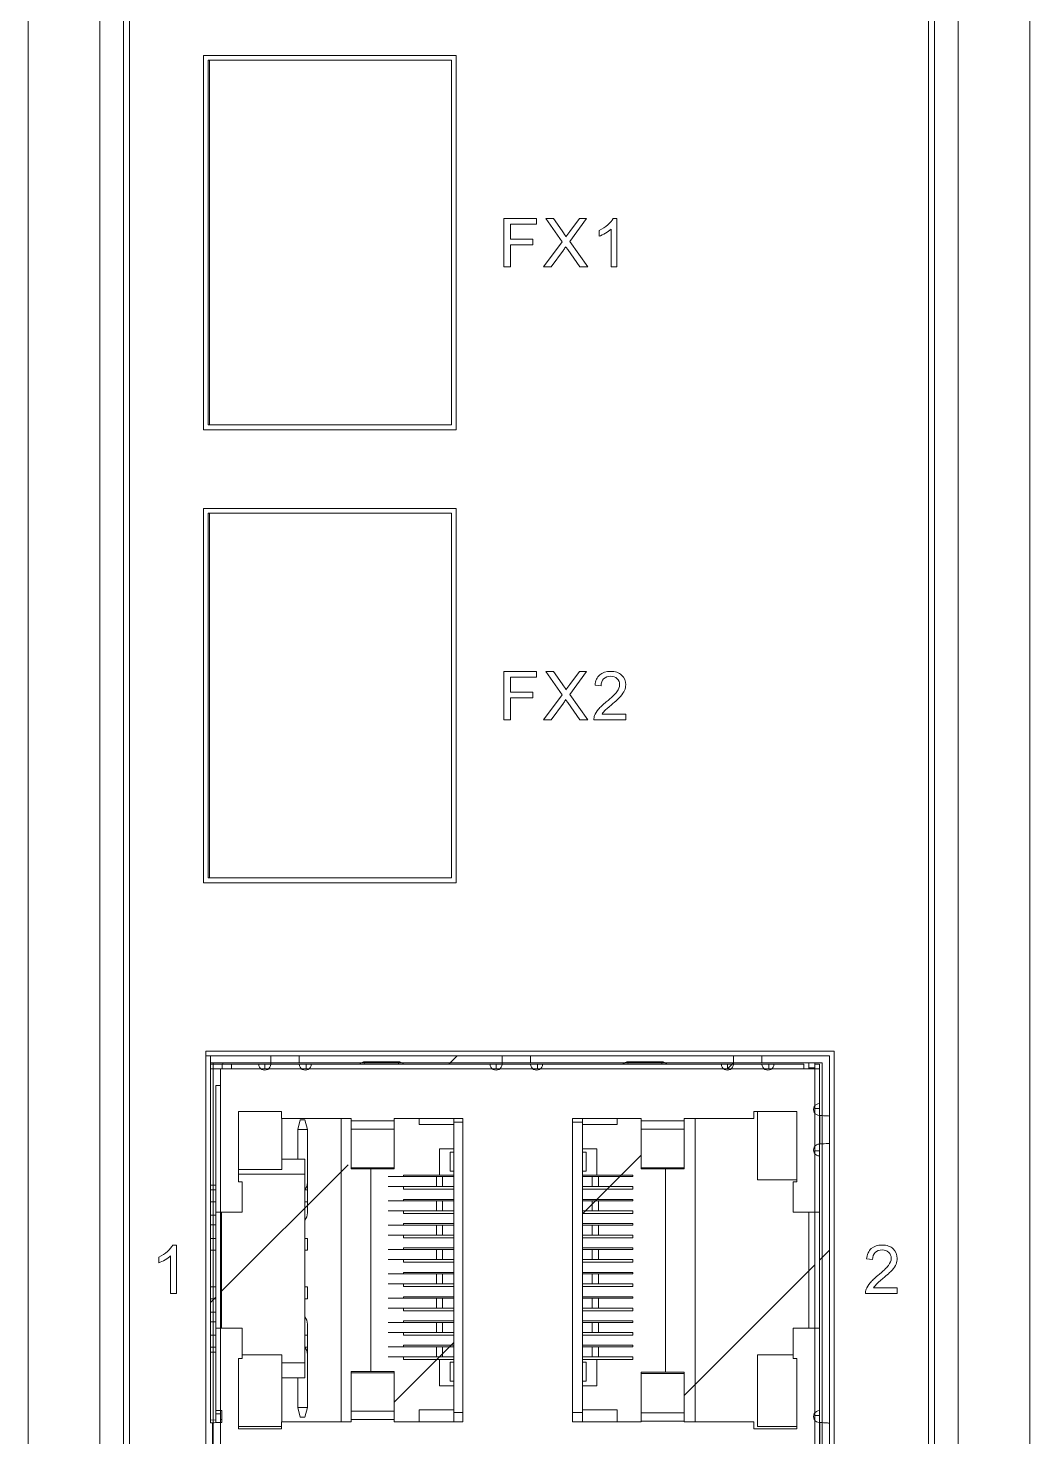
# Model space of a CAD drawing. Header units: millimetres. Extents: x 33157 to 59611, y -29750 to 1750.
# Drawn here: x 53670.1 to 53712.1, y -4469.2 to -4410.1 of the extents above; entities that cross this region are included whole.
import ezdxf

# ---------------------------------------------------------------- set-up
doc = ezdxf.new("R2010")
doc.units = ezdxf.units.MM
doc.layers.get('0').update_dxf_attribs({"lineweight": 18})

msp = doc.modelspace()

# ---------------------------------------------------------------- linework, layer by layer
at = {"linetype": 'Continuous'}
for p, q in [((53670.114, -4361.623), (53670.114, -4496.623)), ((53673.114, -4361.623), (53673.114, -4496.623)), ((53709.114, -4496.623), (53709.114, -4361.623)), ((53712.114, -4496.623), (53712.114, -4361.623)), ((53674.114, -4366.873), (53674.114, -4491.373)), ((53674.364, -4366.873), (53674.364, -4491.373)), ((53707.864, -4491.373), (53707.864, -4366.873)), ((53708.114, -4491.373), (53708.114, -4366.873)), ((53677.464, -4426.973), (53677.464, -4411.273)), ((53677.464, -4411.273), (53688.064, -4411.273)), ((53677.664, -4411.473), (53677.664, -4426.773)), ((53687.864, -4411.473), (53677.664, -4411.473)), ((53677.714, -4411.473), (53677.714, -4426.773)), ((53687.864, -4426.773), (53687.864, -4411.473)), ((53688.064, -4411.273), (53688.064, -4426.973)), ((53688.064, -4426.973), (53677.464, -4426.973)), ((53677.664, -4426.773), (53687.864, -4426.773)), ((53677.464, -4445.973), (53677.464, -4430.273)), ((53677.464, -4430.273), (53688.064, -4430.273)), ((53677.664, -4430.473), (53677.664, -4445.773)), ((53687.864, -4430.473), (53677.664, -4430.473)), ((53677.714, -4430.473), (53677.714, -4445.773)), ((53687.864, -4445.773), (53687.864, -4430.473)), ((53688.064, -4430.273), (53688.064, -4445.973)), ((53688.064, -4445.973), (53677.464, -4445.973)), ((53677.664, -4445.773), (53687.864, -4445.773)), ((53677.564, -4453.036), (53703.914, -4453.036)), ((53677.564, -4485.34), (53677.564, -4453.036)), ((53703.914, -4453.036), (53703.914, -4485.34)), ((53677.564, -4453.236), (53703.714, -4453.236)), ((53677.564, -4485.14), (53677.564, -4453.236)), ((53703.714, -4453.236), (53677.764, -4453.236)), ((53677.764, -4468.627), (53677.764, -4453.236)), ((53677.764, -4453.536), (53680.284, -4453.536)), ((53702.643, -4453.586), (53677.764, -4453.586)), ((53677.864, -4453.536), (53703.414, -4453.536)), ((53677.864, -4484.84), (53677.864, -4453.536)), ((53678.255, -4453.786), (53678.255, -4453.586)), ((53678.274, -4453.536), (53678.274, -4453.586)), ((53678.635, -4453.586), (53678.635, -4453.786)), ((53680.037, -4453.786), (53680.037, -4453.586)), ((53680.284, -4453.27), (53680.284, -4453.586)), ((53681.484, -4453.536), (53680.284, -4453.536)), ((53681.484, -4453.536), (53681.484, -4453.27)), ((53681.484, -4453.536), (53684.074, -4453.536)), ((53681.769, -4453.586), (53681.769, -4453.786)), ((53684.234, -4453.486), (53685.634, -4453.486)), ((53685.794, -4453.536), (53689.984, -4453.536)), ((53687.754, -4453.586), (53688.104, -4453.236)), ((53689.737, -4453.786), (53689.737, -4453.586)), ((53689.984, -4453.27), (53689.984, -4453.586)), ((53691.184, -4453.536), (53689.984, -4453.536)), ((53691.184, -4453.536), (53691.184, -4453.27)), ((53691.184, -4453.536), (53695.112, -4453.536)), ((53691.469, -4453.586), (53691.469, -4453.786)), ((53695.273, -4453.486), (53696.673, -4453.486)), ((53696.833, -4453.536), (53699.684, -4453.536)), ((53699.433, -4453.786), (53699.684, -4453.536)), ((53699.437, -4453.786), (53699.437, -4453.586)), ((53699.684, -4453.27), (53699.684, -4453.586)), ((53700.884, -4453.536), (53699.684, -4453.536)), ((53700.884, -4453.536), (53700.884, -4453.27)), ((53700.884, -4453.536), (53703.093, -4453.536)), ((53701.169, -4453.586), (53701.169, -4453.786)), ((53702.643, -4453.786), (53702.643, -4453.586)), ((53702.843, -4453.786), (53702.843, -4453.536)), ((53703.093, -4453.586), (53703.093, -4453.536)), ((53703.093, -4453.586), (53703.293, -4453.586)), ((53703.093, -4455.623), (53703.093, -4453.586)), ((53703.293, -4476.208), (53703.293, -4453.586)), ((53703.414, -4453.536), (53703.414, -4484.84)), ((53703.714, -4453.236), (53703.714, -4485.14)), ((53703.714, -4485.14), (53703.714, -4453.236)), ((53679.882, -4453.786), (53677.764, -4453.786)), ((53678.184, -4476.208), (53678.184, -4453.786)), ((53680.185, -4453.786), (53679.882, -4453.786)), ((53681.584, -4453.786), (53680.185, -4453.786)), ((53681.886, -4453.786), (53681.584, -4453.786)), ((53689.582, -4453.786), (53681.886, -4453.786)), ((53689.885, -4453.786), (53689.582, -4453.786)), ((53691.284, -4453.786), (53689.885, -4453.786)), ((53691.586, -4453.786), (53691.284, -4453.786)), ((53699.282, -4453.786), (53691.586, -4453.786)), ((53699.585, -4453.786), (53699.282, -4453.786)), ((53700.984, -4453.786), (53699.585, -4453.786)), ((53701.286, -4453.786), (53700.984, -4453.786)), ((53703.293, -4453.786), (53701.286, -4453.786)), ((53703.093, -4453.736), (53702.843, -4453.736)), ((53678.184, -4454.487), (53677.984, -4454.487)), ((53677.984, -4454.487), (53677.984, -4468.623)), ((53703.093, -4455.448), (53703.293, -4455.448)), ((53678.935, -4455.573), (53680.731, -4455.573)), ((53678.935, -4458.525), (53678.935, -4455.573)), ((53680.731, -4455.573), (53680.731, -4455.868)), ((53680.731, -4455.868), (53683.661, -4455.868)), ((53680.756, -4455.868), (53680.756, -4458.007)), ((53681.52, -4455.923), (53681.42, -4456.323)), ((53681.72, -4455.923), (53681.52, -4455.923)), ((53681.82, -4456.323), (53681.72, -4455.923)), ((53683.238, -4468.588), (53683.238, -4455.868)), ((53683.661, -4455.868), (53683.661, -4457.982)), ((53683.661, -4455.968), (53685.462, -4455.968)), ((53685.462, -4455.868), (53688.337, -4455.868)), ((53685.462, -4457.982), (53685.462, -4455.868)), ((53686.506, -4455.868), (53686.506, -4456.123)), ((53687.957, -4455.868), (53687.957, -4468.588)), ((53688.337, -4456.023), (53687.957, -4456.023)), ((53688.337, -4455.868), (53688.337, -4468.588)), ((53692.94, -4455.868), (53695.815, -4455.868)), ((53692.94, -4468.588), (53692.94, -4455.868)), ((53693.361, -4456.023), (53692.94, -4456.023)), ((53693.361, -4468.588), (53693.361, -4455.868)), ((53694.812, -4456.123), (53694.812, -4455.868)), ((53695.815, -4455.868), (53695.815, -4457.982)), ((53695.815, -4455.968), (53697.617, -4455.968)), ((53697.617, -4455.868), (53700.546, -4455.868)), ((53697.617, -4457.982), (53697.617, -4455.868)), ((53698.079, -4455.868), (53698.079, -4468.588)), ((53700.546, -4455.573), (53702.343, -4455.573)), ((53700.546, -4455.868), (53700.546, -4455.573)), ((53700.693, -4458.437), (53700.693, -4455.573)), ((53702.343, -4455.573), (53702.343, -4458.525)), ((53703.093, -4468.503), (53703.093, -4455.635)), ((53703.305, -4456.936), (53703.305, -4455.736)), ((53681.42, -4456.323), (53681.82, -4456.323)), ((53681.42, -4456.323), (53681.42, -4457.574)), ((53681.82, -4458.555), (53681.82, -4456.323)), ((53685.462, -4456.315), (53683.661, -4456.315)), ((53686.506, -4456.123), (53687.957, -4456.123)), ((53693.361, -4456.123), (53694.812, -4456.123)), ((53697.617, -4456.315), (53695.815, -4456.315)), ((53687.957, -4457.134), (53687.356, -4457.134)), ((53687.356, -4457.134), (53687.356, -4458.235)), ((53693.961, -4457.134), (53693.361, -4457.134)), ((53693.961, -4458.235), (53693.961, -4457.134)), ((53703.293, -4457.225), (53703.093, -4457.225)), ((53678.184, -4463.156), (53683.537, -4457.804)), ((53680.756, -4457.574), (53681.717, -4457.574)), ((53681.717, -4457.574), (53681.717, -4466.741)), ((53687.957, -4457.274), (53687.807, -4457.274)), ((53687.807, -4457.274), (53687.807, -4458.075)), ((53693.511, -4457.274), (53693.361, -4457.274)), ((53693.361, -4459.859), (53695.815, -4457.405)), ((53693.511, -4458.075), (53693.511, -4457.274)), ((53680.756, -4458.007), (53678.935, -4458.007)), ((53678.935, -4458.205), (53681.717, -4458.205)), ((53683.661, -4457.928), (53685.462, -4457.928)), ((53685.462, -4457.982), (53683.661, -4457.982)), ((53684.479, -4466.474), (53684.479, -4457.982)), ((53687.957, -4458.295), (53685.209, -4458.295)), ((53687.957, -4458.235), (53685.855, -4458.235)), ((53685.855, -4458.235), (53685.855, -4458.295)), ((53687.23, -4458.295), (53687.23, -4458.715)), ((53687.491, -4458.715), (53687.491, -4458.295)), ((53687.807, -4458.075), (53687.957, -4458.075)), ((53693.361, -4458.075), (53693.511, -4458.075)), ((53695.462, -4458.235), (53693.361, -4458.235)), ((53695.462, -4458.295), (53693.361, -4458.295)), ((53693.767, -4458.295), (53693.767, -4458.715)), ((53694.027, -4458.715), (53694.027, -4458.295)), ((53695.462, -4458.235), (53695.462, -4458.295)), ((53695.815, -4457.928), (53697.617, -4457.928)), ((53697.617, -4457.982), (53695.815, -4457.982)), ((53696.838, -4466.512), (53696.838, -4457.982)), ((53677.984, -4458.655), (53677.764, -4458.655)), ((53677.984, -4458.86), (53677.764, -4458.86)), ((53679.08, -4458.525), (53678.935, -4458.525)), ((53679.08, -4459.796), (53679.08, -4458.525)), ((53681.82, -4458.86), (53681.717, -4458.86)), ((53681.82, -4458.86), (53681.82, -4458.555)), ((53681.82, -4459.361), (53681.82, -4458.86)), ((53685.209, -4458.715), (53687.957, -4458.715)), ((53685.855, -4458.715), (53685.855, -4458.835)), ((53685.855, -4458.835), (53687.957, -4458.835)), ((53693.361, -4458.715), (53695.462, -4458.715)), ((53693.361, -4458.835), (53695.462, -4458.835)), ((53695.462, -4458.715), (53695.462, -4458.835)), ((53702.343, -4458.437), (53700.693, -4458.437)), ((53702.343, -4458.525), (53702.198, -4458.525)), ((53702.198, -4458.525), (53702.198, -4459.796)), ((53677.764, -4459.361), (53677.984, -4459.361)), ((53681.717, -4459.361), (53681.82, -4459.361)), ((53681.82, -4459.826), (53681.82, -4459.361)), ((53687.957, -4459.316), (53685.209, -4459.316)), ((53687.957, -4459.256), (53685.855, -4459.256)), ((53685.855, -4459.256), (53685.855, -4459.316)), ((53687.23, -4459.316), (53687.23, -4459.736)), ((53687.491, -4459.736), (53687.491, -4459.316)), ((53695.462, -4459.256), (53693.361, -4459.256)), ((53695.462, -4459.316), (53693.361, -4459.316)), ((53693.767, -4459.316), (53693.767, -4459.736)), ((53694.027, -4459.736), (53694.027, -4459.316)), ((53695.462, -4459.256), (53695.462, -4459.316)), ((53677.984, -4459.926), (53677.764, -4459.926)), ((53677.984, -4459.796), (53679.08, -4459.796)), ((53678.214, -4459.828), (53678.184, -4459.828)), ((53678.214, -4459.866), (53678.184, -4459.866)), ((53678.184, -4459.891), (53678.214, -4459.891)), ((53678.184, -4459.904), (53678.214, -4459.904)), ((53678.184, -4459.916), (53678.214, -4459.916)), ((53678.214, -4459.926), (53678.184, -4459.926)), ((53678.214, -4459.796), (53678.214, -4464.66)), ((53685.209, -4459.736), (53687.957, -4459.736)), ((53685.855, -4459.736), (53685.855, -4459.856)), ((53685.855, -4459.856), (53687.957, -4459.856)), ((53693.361, -4459.736), (53695.462, -4459.736)), ((53693.361, -4459.856), (53695.462, -4459.856)), ((53695.462, -4459.736), (53695.462, -4459.856)), ((53702.198, -4459.796), (53703.293, -4459.796)), ((53702.843, -4459.796), (53702.843, -4464.66)), ((53677.764, -4460.326), (53677.984, -4460.326)), ((53678.184, -4460.326), (53678.214, -4460.326)), ((53687.957, -4460.336), (53685.209, -4460.336)), ((53685.209, -4460.757), (53687.957, -4460.757)), ((53687.957, -4460.276), (53685.855, -4460.276)), ((53685.855, -4460.276), (53685.855, -4460.336)), ((53685.855, -4460.757), (53685.855, -4460.877)), ((53687.23, -4460.336), (53687.23, -4460.757)), ((53687.491, -4460.757), (53687.491, -4460.336)), ((53695.462, -4460.276), (53693.361, -4460.276)), ((53695.462, -4460.336), (53693.361, -4460.336)), ((53693.361, -4460.757), (53695.462, -4460.757)), ((53693.767, -4460.336), (53693.767, -4460.757)), ((53694.027, -4460.757), (53694.027, -4460.336)), ((53695.462, -4460.276), (53695.462, -4460.336)), ((53695.462, -4460.757), (53695.462, -4460.877)), ((53677.984, -4460.892), (53677.764, -4460.892)), ((53678.214, -4460.892), (53678.184, -4460.892)), ((53681.82, -4460.892), (53681.717, -4460.892)), ((53681.82, -4461.392), (53681.82, -4460.892)), ((53687.957, -4461.357), (53685.209, -4461.357)), ((53685.855, -4460.877), (53687.957, -4460.877)), ((53687.957, -4461.297), (53685.855, -4461.297)), ((53685.855, -4461.297), (53685.855, -4461.357)), ((53687.23, -4461.357), (53687.23, -4461.777)), ((53687.491, -4461.777), (53687.491, -4461.357)), ((53693.361, -4460.877), (53695.462, -4460.877)), ((53695.462, -4461.297), (53693.361, -4461.297)), ((53695.462, -4461.357), (53693.361, -4461.357)), ((53693.767, -4461.357), (53693.767, -4461.777)), ((53694.027, -4461.777), (53694.027, -4461.357)), ((53695.462, -4461.297), (53695.462, -4461.357)), ((53677.764, -4461.392), (53677.984, -4461.392)), ((53678.184, -4461.392), (53678.214, -4461.392)), ((53681.717, -4461.392), (53681.82, -4461.392)), ((53685.209, -4461.777), (53687.957, -4461.777)), ((53685.855, -4461.777), (53685.855, -4461.898)), ((53685.855, -4461.898), (53687.957, -4461.898)), ((53693.361, -4461.777), (53695.462, -4461.777)), ((53693.361, -4461.898), (53695.462, -4461.898)), ((53695.462, -4461.777), (53695.462, -4461.898)), ((53703.293, -4461.806), (53703.714, -4461.385)), ((53687.957, -4462.378), (53685.209, -4462.378)), ((53687.957, -4462.318), (53685.855, -4462.318)), ((53685.855, -4462.318), (53685.855, -4462.378)), ((53687.23, -4462.378), (53687.23, -4462.798)), ((53687.491, -4462.798), (53687.491, -4462.378)), ((53695.462, -4462.318), (53693.361, -4462.318)), ((53695.462, -4462.378), (53693.361, -4462.378)), ((53693.767, -4462.378), (53693.767, -4462.798)), ((53694.027, -4462.798), (53694.027, -4462.378)), ((53695.462, -4462.318), (53695.462, -4462.378)), ((53697.617, -4467.483), (53703.093, -4462.006)), ((53677.984, -4462.923), (53677.764, -4462.923)), ((53678.214, -4462.923), (53678.184, -4462.923)), ((53681.82, -4462.923), (53681.717, -4462.923)), ((53681.82, -4463.424), (53681.82, -4462.923)), ((53685.209, -4462.798), (53687.957, -4462.798)), ((53685.855, -4462.798), (53685.855, -4462.918)), ((53685.855, -4462.918), (53687.957, -4462.918)), ((53693.361, -4462.798), (53695.462, -4462.798)), ((53693.361, -4462.918), (53695.462, -4462.918)), ((53695.462, -4462.798), (53695.462, -4462.918)), ((53677.764, -4463.577), (53677.984, -4463.356)), ((53677.764, -4463.424), (53677.984, -4463.424)), ((53678.184, -4463.424), (53678.214, -4463.424)), ((53681.717, -4463.424), (53681.82, -4463.424)), ((53687.957, -4463.399), (53685.209, -4463.399)), ((53687.957, -4463.339), (53685.855, -4463.339)), ((53685.855, -4463.339), (53685.855, -4463.399)), ((53687.23, -4463.399), (53687.23, -4463.819)), ((53687.491, -4463.819), (53687.491, -4463.399)), ((53695.462, -4463.339), (53693.361, -4463.339)), ((53695.462, -4463.399), (53693.361, -4463.399)), ((53693.767, -4463.399), (53693.767, -4463.819)), ((53694.027, -4463.819), (53694.027, -4463.399)), ((53695.462, -4463.339), (53695.462, -4463.399)), ((53677.984, -4463.989), (53677.764, -4463.989)), ((53678.214, -4463.989), (53678.184, -4463.989)), ((53685.209, -4463.819), (53687.957, -4463.819)), ((53685.855, -4463.819), (53685.855, -4463.939)), ((53685.855, -4463.939), (53687.957, -4463.939)), ((53693.361, -4463.819), (53695.462, -4463.819)), ((53693.361, -4463.939), (53695.462, -4463.939)), ((53695.462, -4463.819), (53695.462, -4463.939)), ((53677.764, -4464.389), (53677.984, -4464.389)), ((53679.08, -4464.66), (53677.984, -4464.66)), ((53678.184, -4464.389), (53678.214, -4464.389)), ((53678.184, -4464.638), (53678.214, -4464.638)), ((53679.08, -4465.931), (53679.08, -4464.66)), ((53681.82, -4464.955), (53681.82, -4464.49)), ((53687.957, -4464.419), (53685.209, -4464.419)), ((53685.209, -4464.84), (53687.957, -4464.84)), ((53687.957, -4464.359), (53685.855, -4464.359)), ((53685.855, -4464.359), (53685.855, -4464.419)), ((53685.855, -4464.84), (53685.855, -4464.96)), ((53687.23, -4464.419), (53687.23, -4464.84)), ((53687.491, -4464.84), (53687.491, -4464.419)), ((53695.462, -4464.359), (53693.361, -4464.359)), ((53695.462, -4464.419), (53693.361, -4464.419)), ((53693.361, -4464.84), (53695.462, -4464.84)), ((53693.767, -4464.419), (53693.767, -4464.84)), ((53694.027, -4464.84), (53694.027, -4464.419)), ((53695.462, -4464.359), (53695.462, -4464.419)), ((53695.462, -4464.84), (53695.462, -4464.96)), ((53702.198, -4464.66), (53703.293, -4464.66)), ((53702.198, -4464.66), (53702.198, -4465.931)), ((53677.984, -4464.955), (53677.764, -4464.955)), ((53677.764, -4465.455), (53677.984, -4465.455)), ((53681.82, -4464.955), (53681.717, -4464.955)), ((53681.717, -4465.455), (53681.82, -4465.455)), ((53681.82, -4465.455), (53681.82, -4464.955)), ((53681.82, -4465.76), (53681.82, -4465.455)), ((53687.957, -4465.44), (53685.209, -4465.44)), ((53685.462, -4467.758), (53687.957, -4465.263)), ((53685.855, -4464.96), (53687.957, -4464.96)), ((53687.957, -4465.38), (53685.855, -4465.38)), ((53685.855, -4465.38), (53685.855, -4465.44)), ((53687.23, -4465.44), (53687.23, -4465.861)), ((53687.491, -4465.861), (53687.491, -4465.44)), ((53693.361, -4464.96), (53695.462, -4464.96)), ((53695.462, -4465.38), (53693.361, -4465.38)), ((53695.462, -4465.44), (53693.361, -4465.44)), ((53693.767, -4465.44), (53693.767, -4465.861)), ((53694.027, -4465.861), (53694.027, -4465.44)), ((53695.462, -4465.38), (53695.462, -4465.44)), ((53677.764, -4465.66), (53677.984, -4465.66)), ((53678.935, -4465.931), (53679.08, -4465.931)), ((53678.935, -4468.883), (53678.935, -4465.931)), ((53679.08, -4465.778), (53680.756, -4465.778)), ((53680.756, -4465.778), (53680.756, -4468.588)), ((53681.82, -4467.992), (53681.82, -4465.76)), ((53685.209, -4465.861), (53687.957, -4465.861)), ((53685.855, -4465.861), (53685.855, -4465.981)), ((53685.855, -4465.981), (53687.957, -4465.981)), ((53687.356, -4465.981), (53687.356, -4467.081)), ((53687.957, -4466.081), (53687.807, -4466.081)), ((53687.807, -4466.081), (53687.807, -4466.881)), ((53693.361, -4465.861), (53695.462, -4465.861)), ((53693.361, -4465.981), (53695.462, -4465.981)), ((53693.511, -4466.081), (53693.361, -4466.081)), ((53693.511, -4466.881), (53693.511, -4466.081)), ((53693.961, -4467.081), (53693.961, -4465.981)), ((53695.462, -4465.861), (53695.462, -4465.981)), ((53700.693, -4465.778), (53702.198, -4465.778)), ((53700.693, -4468.778), (53700.693, -4465.778)), ((53702.198, -4465.931), (53702.343, -4465.931)), ((53702.343, -4465.931), (53702.343, -4468.883)), ((53681.717, -4466.111), (53680.756, -4466.111)), ((53683.661, -4466.474), (53685.462, -4466.474)), ((53683.661, -4466.474), (53683.661, -4468.588)), ((53685.462, -4466.528), (53683.661, -4466.528)), ((53685.462, -4468.588), (53685.462, -4466.474)), ((53695.815, -4466.512), (53697.617, -4466.512)), ((53695.815, -4466.512), (53695.815, -4468.588)), ((53697.617, -4466.566), (53695.815, -4466.566)), ((53697.617, -4468.588), (53697.617, -4466.512)), ((53681.717, -4466.741), (53680.756, -4466.741)), ((53681.42, -4466.741), (53681.42, -4467.992)), ((53687.356, -4467.081), (53687.957, -4467.081)), ((53687.807, -4466.881), (53687.957, -4466.881)), ((53693.361, -4466.881), (53693.511, -4466.881)), ((53693.361, -4467.081), (53693.961, -4467.081)), ((53677.984, -4468.117), (53678.234, -4468.117)), ((53677.984, -4468.252), (53678.184, -4468.252)), ((53678.234, -4468.117), (53678.234, -4468.618)), ((53681.42, -4467.992), (53681.82, -4467.992)), ((53681.52, -4468.392), (53681.42, -4467.992)), ((53681.72, -4468.392), (53681.52, -4468.392)), ((53681.82, -4467.992), (53681.72, -4468.392)), ((53683.661, -4468.141), (53685.462, -4468.141)), ((53687.957, -4468.092), (53686.506, -4468.092)), ((53686.506, -4468.588), (53686.506, -4468.092)), ((53687.957, -4468.192), (53688.337, -4468.192)), ((53692.94, -4468.192), (53693.361, -4468.192)), ((53694.812, -4468.092), (53693.361, -4468.092)), ((53694.812, -4468.092), (53694.812, -4468.588)), ((53695.815, -4468.217), (53697.617, -4468.217)), ((53703.093, -4468.328), (53703.293, -4468.328)), ((53677.764, -4468.514), (53677.984, -4468.503)), ((53677.838, -4468.627), (53677.764, -4468.631)), ((53677.838, -4468.627), (53677.838, -4469.81)), ((53678.184, -4468.493), (53678.228, -4468.49)), ((53678.234, -4468.618), (53678.184, -4468.619)), ((53680.731, -4468.778), (53678.935, -4468.778)), ((53680.731, -4468.883), (53678.935, -4468.883)), ((53683.661, -4468.588), (53680.731, -4468.588)), ((53680.731, -4468.588), (53680.731, -4468.883)), ((53685.462, -4468.488), (53683.661, -4468.488)), ((53688.337, -4468.588), (53685.462, -4468.588)), ((53695.815, -4468.588), (53692.94, -4468.588)), ((53697.617, -4468.564), (53695.815, -4468.564)), ((53700.546, -4468.588), (53697.617, -4468.588)), ((53700.546, -4468.883), (53700.546, -4468.588)), ((53702.343, -4468.883), (53700.546, -4468.883)), ((53702.343, -4468.778), (53700.693, -4468.778)), ((53703.069, -4468.468), (53703.093, -4468.468)), ((53703.093, -4469.917), (53703.093, -4468.515)), ((53703.305, -4469.816), (53703.305, -4468.616))]:
    msp.add_line(p, q, dxfattribs=at)
for p, q in [((53674.364, -4366.873), (53674.364, -4491.373)), ((53707.864, -4366.873), (53707.864, -4491.373))]:
    msp.add_line(p, q)
for centre, radius, start, end in [((53680.033, -4453.586), 0.251, 179.99494, 0.00141), ((53681.735, -4453.586), 0.251, 179.99798, 0.00389), ((53683.934, -4453.495), 0.3, 342.36249, 1.71185), ((53689.733, -4453.586), 0.251, 179.99559, 0.00141), ((53691.435, -4453.586), 0.251, 179.99798, 0.00389), ((53694.973, -4453.495), 0.3, 342.36258, 1.71175), ((53699.433, -4453.586), 0.251, 179.99559, 0.00141), ((53701.135, -4453.586), 0.251, 179.99798, 0.00411), ((53703.293, -4455.488), 0.249, 89.9862, 269.99955), ((53703.293, -4457.185), 0.249, 89.99059, 270), ((53681.32, -4458.555), 0.5, 322.88558, 360), ((53681.32, -4459.826), 0.5, 322.88558, 360), ((53681.32, -4464.49), 0.5, 0, 37.11437), ((53681.32, -4465.76), 0.5, 0, 37.11437), ((53703.293, -4468.368), 0.249, 89.98183, 270)]:
    msp.add_arc(centre, radius, start, end, dxfattribs=at)
for points, knots in [([(53677.464, -4411.273), (53677.464, -4411.273), (53688.064, -4411.273), (53688.064, -4411.273), (53688.064, -4411.273), (53688.064, -4426.973), (53688.064, -4426.973), (53688.064, -4426.973), (53677.464, -4426.973), (53677.464, -4426.973), (53677.464, -4426.973), (53677.464, -4411.273), (53677.464, -4411.273)], [0, 0, 0, 0, 155018.509099, 155018.509099, 155018.509099, 310037.018197, 310037.018197, 310037.018197, 465055.527296, 465055.527296, 465055.527296, 620074.036394, 620074.036394, 620074.036394, 620074.036394]), ([(53690.064, -4420.138), (53690.064, -4420.138), (53690.064, -4418.117), (53690.064, -4418.117), (53690.064, -4418.117), (53691.427, -4418.117), (53691.427, -4418.117), (53691.427, -4418.117), (53691.427, -4418.354), (53691.427, -4418.354), (53691.427, -4418.354), (53690.332, -4418.354), (53690.332, -4418.354), (53690.332, -4418.354), (53690.332, -4418.983), (53690.332, -4418.983), (53690.332, -4418.983), (53691.28, -4418.983), (53691.28, -4418.983), (53691.28, -4418.983), (53691.28, -4419.22), (53691.28, -4419.22), (53691.28, -4419.22), (53690.332, -4419.22), (53690.332, -4419.22), (53690.332, -4419.22), (53690.332, -4420.138), (53690.332, -4420.138), (53690.332, -4420.138), (53690.064, -4420.138), (53690.064, -4420.138)], [0, 0, 0, 0, 143171.628282, 143171.628282, 143171.628282, 286343.256564, 286343.256564, 286343.256564, 429514.884846, 429514.884846, 429514.884846, 572686.513128, 572686.513128, 572686.513128, 715858.14141, 715858.14141, 715858.14141, 859029.769692, 859029.769692, 859029.769692, 1002201.397974, 1002201.397974, 1002201.397974, 1145373.026256, 1145373.026256, 1145373.026256, 1288544.654538, 1288544.654538, 1288544.654538, 1431716.28282, 1431716.28282, 1431716.28282, 1431716.28282]), ([(53691.725, -4420.138), (53691.725, -4420.138), (53692.506, -4419.089), (53692.506, -4419.089), (53692.506, -4419.089), (53691.818, -4418.117), (53691.818, -4418.117), (53691.818, -4418.117), (53692.137, -4418.117), (53692.137, -4418.117), (53692.137, -4418.117), (53692.505, -4418.634), (53692.505, -4418.634), (53692.582, -4418.741), (53692.635, -4418.823), (53692.665, -4418.88), (53692.711, -4418.809), (53692.765, -4418.734), (53692.826, -4418.655), (53692.826, -4418.655), (53693.23, -4418.117), (53693.23, -4418.117), (53693.23, -4418.117), (53693.523, -4418.117), (53693.523, -4418.117), (53693.523, -4418.117), (53692.821, -4419.077), (53692.821, -4419.077), (53692.821, -4419.077), (53693.576, -4420.138), (53693.576, -4420.138), (53693.576, -4420.138), (53693.248, -4420.138), (53693.248, -4420.138), (53693.248, -4420.138), (53692.738, -4419.417), (53692.738, -4419.417), (53692.709, -4419.376), (53692.681, -4419.335), (53692.655, -4419.295), (53692.61, -4419.362), (53692.578, -4419.41), (53692.559, -4419.437), (53692.559, -4419.437), (53692.046, -4420.138), (53692.046, -4420.138), (53692.046, -4420.138), (53691.725, -4420.138), (53691.725, -4420.138)], [0, 0, 0, 0, 140205.172736, 140205.172736, 140205.172736, 280410.345472, 280410.345472, 280410.345472, 420615.518208, 420615.518208, 420615.518208, 560820.690944, 560820.690944, 560820.690944, 701025.86368, 701025.86368, 701025.86368, 841231.036415, 841231.036415, 841231.036415, 981436.209151, 981436.209151, 981436.209151, 1121641.381887, 1121641.381887, 1121641.381887, 1261846.554623, 1261846.554623, 1261846.554623, 1402051.727359, 1402051.727359, 1402051.727359, 1542256.900095, 1542256.900095, 1542256.900095, 1682462.072831, 1682462.072831, 1682462.072831, 1822667.245567, 1822667.245567, 1822667.245567, 1962872.418303, 1962872.418303, 1962872.418303, 2103077.591039, 2103077.591039, 2103077.591039, 2243282.763774, 2243282.763774, 2243282.763774, 2243282.763774]), ([(53694.802, -4420.138), (53694.802, -4420.138), (53694.554, -4420.138), (53694.554, -4420.138), (53694.554, -4420.138), (53694.554, -4418.556), (53694.554, -4418.556), (53694.494, -4418.614), (53694.415, -4418.671), (53694.318, -4418.727), (53694.221, -4418.784), (53694.134, -4418.827), (53694.057, -4418.855), (53694.057, -4418.855), (53694.057, -4418.616), (53694.057, -4418.616), (53694.196, -4418.551), (53694.317, -4418.472), (53694.421, -4418.378), (53694.525, -4418.286), (53694.599, -4418.196), (53694.642, -4418.108), (53694.642, -4418.108), (53694.802, -4418.108), (53694.802, -4418.108), (53694.802, -4418.108), (53694.802, -4420.138), (53694.802, -4420.138)], [0, 0, 0, 0, 143812.718367, 143812.718367, 143812.718367, 287625.436734, 287625.436734, 287625.436734, 431438.1551, 431438.1551, 431438.1551, 575250.873467, 575250.873467, 575250.873467, 719063.591834, 719063.591834, 719063.591834, 862876.310201, 862876.310201, 862876.310201, 1006689.028567, 1006689.028567, 1006689.028567, 1150501.746934, 1150501.746934, 1150501.746934, 1294314.465301, 1294314.465301, 1294314.465301, 1294314.465301]), ([(53677.464, -4430.273), (53677.464, -4430.273), (53688.064, -4430.273), (53688.064, -4430.273), (53688.064, -4430.273), (53688.064, -4445.973), (53688.064, -4445.973), (53688.064, -4445.973), (53677.464, -4445.973), (53677.464, -4445.973), (53677.464, -4445.973), (53677.464, -4430.273), (53677.464, -4430.273)], [0, 0, 0, 0, 155047.713781, 155047.713781, 155047.713781, 310095.427561, 310095.427561, 310095.427561, 465143.141342, 465143.141342, 465143.141342, 620190.855122, 620190.855122, 620190.855122, 620190.855122]), ([(53690.064, -4439.138), (53690.064, -4439.138), (53690.064, -4437.117), (53690.064, -4437.117), (53690.064, -4437.117), (53691.427, -4437.117), (53691.427, -4437.117), (53691.427, -4437.117), (53691.427, -4437.354), (53691.427, -4437.354), (53691.427, -4437.354), (53690.332, -4437.354), (53690.332, -4437.354), (53690.332, -4437.354), (53690.332, -4437.983), (53690.332, -4437.983), (53690.332, -4437.983), (53691.28, -4437.983), (53691.28, -4437.983), (53691.28, -4437.983), (53691.28, -4438.22), (53691.28, -4438.22), (53691.28, -4438.22), (53690.332, -4438.22), (53690.332, -4438.22), (53690.332, -4438.22), (53690.332, -4439.138), (53690.332, -4439.138), (53690.332, -4439.138), (53690.064, -4439.138), (53690.064, -4439.138)], [0, 0, 0, 0, 143198.579781, 143198.579781, 143198.579781, 286397.159562, 286397.159562, 286397.159562, 429595.739342, 429595.739342, 429595.739342, 572794.319123, 572794.319123, 572794.319123, 715992.898904, 715992.898904, 715992.898904, 859191.478685, 859191.478685, 859191.478685, 1002390.058466, 1002390.058466, 1002390.058466, 1145588.638246, 1145588.638246, 1145588.638246, 1288787.218027, 1288787.218027, 1288787.218027, 1431985.797808, 1431985.797808, 1431985.797808, 1431985.797808]), ([(53691.725, -4439.138), (53691.725, -4439.138), (53692.506, -4438.089), (53692.506, -4438.089), (53692.506, -4438.089), (53691.818, -4437.117), (53691.818, -4437.117), (53691.818, -4437.117), (53692.137, -4437.117), (53692.137, -4437.117), (53692.137, -4437.117), (53692.505, -4437.634), (53692.505, -4437.634), (53692.582, -4437.741), (53692.635, -4437.823), (53692.665, -4437.88), (53692.711, -4437.809), (53692.765, -4437.734), (53692.826, -4437.655), (53692.826, -4437.655), (53693.23, -4437.117), (53693.23, -4437.117), (53693.23, -4437.117), (53693.523, -4437.117), (53693.523, -4437.117), (53693.523, -4437.117), (53692.821, -4438.077), (53692.821, -4438.077), (53692.821, -4438.077), (53693.576, -4439.138), (53693.576, -4439.138), (53693.576, -4439.138), (53693.248, -4439.138), (53693.248, -4439.138), (53693.248, -4439.138), (53692.738, -4438.417), (53692.738, -4438.417), (53692.709, -4438.376), (53692.681, -4438.335), (53692.655, -4438.295), (53692.61, -4438.362), (53692.578, -4438.41), (53692.559, -4438.437), (53692.559, -4438.437), (53692.046, -4439.138), (53692.046, -4439.138), (53692.046, -4439.138), (53691.725, -4439.138), (53691.725, -4439.138)], [0, 0, 0, 0, 140231.561937, 140231.561937, 140231.561937, 280463.123873, 280463.123873, 280463.123873, 420694.68581, 420694.68581, 420694.68581, 560926.247746, 560926.247746, 560926.247746, 701157.809683, 701157.809683, 701157.809683, 841389.371619, 841389.371619, 841389.371619, 981620.933556, 981620.933556, 981620.933556, 1121852.495492, 1121852.495492, 1121852.495492, 1262084.057429, 1262084.057429, 1262084.057429, 1402315.619366, 1402315.619366, 1402315.619366, 1542547.181302, 1542547.181302, 1542547.181302, 1682778.743239, 1682778.743239, 1682778.743239, 1823010.305175, 1823010.305175, 1823010.305175, 1963241.867112, 1963241.867112, 1963241.867112, 2103473.429048, 2103473.429048, 2103473.429048, 2243704.990985, 2243704.990985, 2243704.990985, 2243704.990985]), ([(53695.172, -4438.901), (53695.172, -4438.901), (53695.172, -4439.138), (53695.172, -4439.138), (53695.172, -4439.138), (53693.834, -4439.138), (53693.834, -4439.138), (53693.832, -4439.078), (53693.842, -4439.021), (53693.863, -4438.965), (53693.897, -4438.874), (53693.952, -4438.784), (53694.028, -4438.696), (53694.104, -4438.608), (53694.212, -4438.507), (53694.353, -4438.392), (53694.571, -4438.211), (53694.72, -4438.069), (53694.798, -4437.964), (53694.876, -4437.858), (53694.915, -4437.759), (53694.915, -4437.664), (53694.915, -4437.566), (53694.88, -4437.483), (53694.809, -4437.416), (53694.738, -4437.348), (53694.646, -4437.315), (53694.533, -4437.315), (53694.413, -4437.315), (53694.317, -4437.35), (53694.245, -4437.422), (53694.173, -4437.493), (53694.137, -4437.592), (53694.136, -4437.718), (53694.136, -4437.718), (53693.882, -4437.693), (53693.882, -4437.693), (53693.899, -4437.503), (53693.965, -4437.358), (53694.079, -4437.258), (53694.193, -4437.158), (53694.346, -4437.108), (53694.539, -4437.108), (53694.732, -4437.108), (53694.886, -4437.162), (53694.999, -4437.27), (53695.112, -4437.378), (53695.169, -4437.511), (53695.169, -4437.67), (53695.169, -4437.751), (53695.152, -4437.831), (53695.119, -4437.909), (53695.086, -4437.987), (53695.031, -4438.069), (53694.954, -4438.156), (53694.877, -4438.242), (53694.75, -4438.361), (53694.572, -4438.512), (53694.423, -4438.637), (53694.327, -4438.721), (53694.285, -4438.766), (53694.242, -4438.811), (53694.207, -4438.855), (53694.18, -4438.901), (53694.18, -4438.901), (53695.172, -4438.901), (53695.172, -4438.901)], [0, 0, 0, 0, 138885.879826, 138885.879826, 138885.879826, 277771.759651, 277771.759651, 277771.759651, 416657.639477, 416657.639477, 416657.639477, 555543.519302, 555543.519302, 555543.519302, 694429.399128, 694429.399128, 694429.399128, 833315.278954, 833315.278954, 833315.278954, 972201.158779, 972201.158779, 972201.158779, 1111087.038605, 1111087.038605, 1111087.038605, 1249972.91843, 1249972.91843, 1249972.91843, 1388858.798256, 1388858.798256, 1388858.798256, 1527744.678082, 1527744.678082, 1527744.678082, 1666630.557907, 1666630.557907, 1666630.557907, 1805516.437733, 1805516.437733, 1805516.437733, 1944402.317559, 1944402.317559, 1944402.317559, 2083288.197384, 2083288.197384, 2083288.197384, 2222174.07721, 2222174.07721, 2222174.07721, 2361059.957035, 2361059.957035, 2361059.957035, 2499945.836861, 2499945.836861, 2499945.836861, 2638831.716687, 2638831.716687, 2638831.716687, 2777717.596512, 2777717.596512, 2777717.596512, 2916603.476338, 2916603.476338, 2916603.476338, 3055489.356163, 3055489.356163, 3055489.356163, 3055489.356163]), ([(53677.563, -4453.036), (53677.563, -4453.036), (53703.913, -4453.036), (53703.913, -4453.036), (53703.913, -4453.036), (53703.913, -4485.34), (53703.913, -4485.34), (53703.913, -4485.34), (53677.563, -4485.34), (53677.563, -4485.34), (53677.563, -4485.34), (53677.563, -4453.036), (53677.563, -4453.036)], [0, 0, 0, 0, 155088.126751, 155088.126751, 155088.126751, 310176.253503, 310176.253503, 310176.253503, 465264.380254, 465264.380254, 465264.380254, 620352.507005, 620352.507005, 620352.507005, 620352.507005]), ([(53676.336, -4463.203), (53676.336, -4463.203), (53676.088, -4463.203), (53676.088, -4463.203), (53676.088, -4463.203), (53676.088, -4461.621), (53676.088, -4461.621), (53676.028, -4461.679), (53675.949, -4461.736), (53675.852, -4461.792), (53675.756, -4461.849), (53675.668, -4461.892), (53675.591, -4461.92), (53675.591, -4461.92), (53675.591, -4461.681), (53675.591, -4461.681), (53675.73, -4461.616), (53675.851, -4461.537), (53675.955, -4461.443), (53676.059, -4461.351), (53676.133, -4461.261), (53676.176, -4461.173), (53676.176, -4461.173), (53676.336, -4461.173), (53676.336, -4461.173), (53676.336, -4461.173), (53676.336, -4463.203), (53676.336, -4463.203)], [0, 0, 0, 0, 143824.319623, 143824.319623, 143824.319623, 287648.639245, 287648.639245, 287648.639245, 431472.958868, 431472.958868, 431472.958868, 575297.27849, 575297.27849, 575297.27849, 719121.598113, 719121.598113, 719121.598113, 862945.917735, 862945.917735, 862945.917735, 1006770.237358, 1006770.237358, 1006770.237358, 1150594.55698, 1150594.55698, 1150594.55698, 1294418.876603, 1294418.876603, 1294418.876603, 1294418.876603]), ([(53706.558, -4462.966), (53706.558, -4462.966), (53706.558, -4463.203), (53706.558, -4463.203), (53706.558, -4463.203), (53705.22, -4463.203), (53705.22, -4463.203), (53705.219, -4463.143), (53705.228, -4463.086), (53705.25, -4463.03), (53705.284, -4462.939), (53705.339, -4462.849), (53705.415, -4462.761), (53705.49, -4462.673), (53705.599, -4462.572), (53705.739, -4462.457), (53705.958, -4462.276), (53706.107, -4462.134), (53706.184, -4462.029), (53706.262, -4461.923), (53706.301, -4461.824), (53706.301, -4461.729), (53706.301, -4461.631), (53706.266, -4461.548), (53706.196, -4461.481), (53706.125, -4461.413), (53706.033, -4461.38), (53705.919, -4461.38), (53705.8, -4461.38), (53705.704, -4461.415), (53705.632, -4461.487), (53705.56, -4461.558), (53705.523, -4461.657), (53705.522, -4461.783), (53705.522, -4461.783), (53705.268, -4461.758), (53705.268, -4461.758), (53705.286, -4461.568), (53705.352, -4461.423), (53705.466, -4461.323), (53705.58, -4461.223), (53705.733, -4461.173), (53705.925, -4461.173), (53706.119, -4461.173), (53706.273, -4461.227), (53706.386, -4461.335), (53706.499, -4461.443), (53706.555, -4461.576), (53706.555, -4461.735), (53706.555, -4461.816), (53706.539, -4461.896), (53706.506, -4461.974), (53706.473, -4462.052), (53706.418, -4462.134), (53706.341, -4462.221), (53706.264, -4462.307), (53706.136, -4462.426), (53705.958, -4462.577), (53705.809, -4462.702), (53705.713, -4462.786), (53705.671, -4462.831), (53705.629, -4462.876), (53705.594, -4462.92), (53705.566, -4462.966), (53705.566, -4462.966), (53706.558, -4462.966), (53706.558, -4462.966)], [0, 0, 0, 0, 138947.152898, 138947.152898, 138947.152898, 277894.305796, 277894.305796, 277894.305796, 416841.458693, 416841.458693, 416841.458693, 555788.611591, 555788.611591, 555788.611591, 694735.764489, 694735.764489, 694735.764489, 833682.917387, 833682.917387, 833682.917387, 972630.070285, 972630.070285, 972630.070285, 1111577.223182, 1111577.223182, 1111577.223182, 1250524.37608, 1250524.37608, 1250524.37608, 1389471.528978, 1389471.528978, 1389471.528978, 1528418.681876, 1528418.681876, 1528418.681876, 1667365.834774, 1667365.834774, 1667365.834774, 1806312.987671, 1806312.987671, 1806312.987671, 1945260.140569, 1945260.140569, 1945260.140569, 2084207.293467, 2084207.293467, 2084207.293467, 2223154.446365, 2223154.446365, 2223154.446365, 2362101.599263, 2362101.599263, 2362101.599263, 2501048.75216, 2501048.75216, 2501048.75216, 2639995.905058, 2639995.905058, 2639995.905058, 2778943.057956, 2778943.057956, 2778943.057956, 2917890.210854, 2917890.210854, 2917890.210854, 3056837.363752, 3056837.363752, 3056837.363752, 3056837.363752])]:
    msp.add_open_spline(points, degree=3, knots=knots)
for points, knots in [([(53684.015, -4453.584), (53684.043, -4453.554), (53684.111, -4453.504), (53684.193, -4453.486), (53684.234, -4453.486)], [0, 0, 0, 0, 174923.446123, 349824.522086, 349824.522086, 349824.522086, 349824.522086]), ([(53685.634, -4453.486), (53685.675, -4453.486), (53685.758, -4453.504), (53685.826, -4453.554), (53685.853, -4453.584)], [0, 0, 0, 0, 174915.431203, 349834.623898, 349834.623898, 349834.623898, 349834.623898]), ([(53685.648, -4453.586), (53685.646, -4453.578), (53685.637, -4453.545), (53685.635, -4453.511), (53685.634, -4453.486)], [0, 0, 0, 0, 89319.16279, 349834.301007, 349834.301007, 349834.301007, 349834.301007]), ([(53695.273, -4453.486), (53695.232, -4453.486), (53695.149, -4453.504), (53695.081, -4453.554), (53695.054, -4453.584)], [0, 0, 0, 0, 174946.042627, 349893.167824, 349893.167824, 349893.167824, 349893.167824]), ([(53696.673, -4453.486), (53696.714, -4453.486), (53696.796, -4453.504), (53696.864, -4453.554), (53696.892, -4453.584)], [0, 0, 0, 0, 174941.707553, 349903.376883, 349903.376883, 349903.376883, 349903.376883]), ([(53696.687, -4453.586), (53696.684, -4453.578), (53696.675, -4453.545), (53696.673, -4453.511), (53696.673, -4453.486)], [0, 0, 0, 0, 89337.498395, 349903.054049, 349903.054049, 349903.054049, 349903.054049]), ([(53703.718, -4455.762), (53703.688, -4455.76), (53703.55, -4455.751), (53703.412, -4455.744), (53703.305, -4455.739)], [0, 0, 0, 0, 78071.651393, 349953.349285, 349953.349285, 349953.349285, 349953.349285]), ([(53703.305, -4456.933), (53703.343, -4456.932), (53703.481, -4456.925), (53703.619, -4456.918), (53703.718, -4456.91)], [0, 0, 0, 0, 96433.326483, 349956.77988, 349956.77988, 349956.77988, 349956.77988]), ([(53678.184, -4468.619), (53678.118, -4468.62), (53678.002, -4468.622), (53677.886, -4468.625), (53677.838, -4468.627)], [0, 0, 0, 0, 201971.293763, 349838.563023, 349838.563023, 349838.563023, 349838.563023]), ([(53703.718, -4468.642), (53703.688, -4468.64), (53703.55, -4468.631), (53703.412, -4468.624), (53703.305, -4468.619)], [0, 0, 0, 0, 78081.61205, 349998.052793, 349998.052793, 349998.052793, 349998.052793])]:
    msp.add_open_spline(points, degree=3, knots=knots, dxfattribs=at)

doc.saveas('drawing.dxf')
